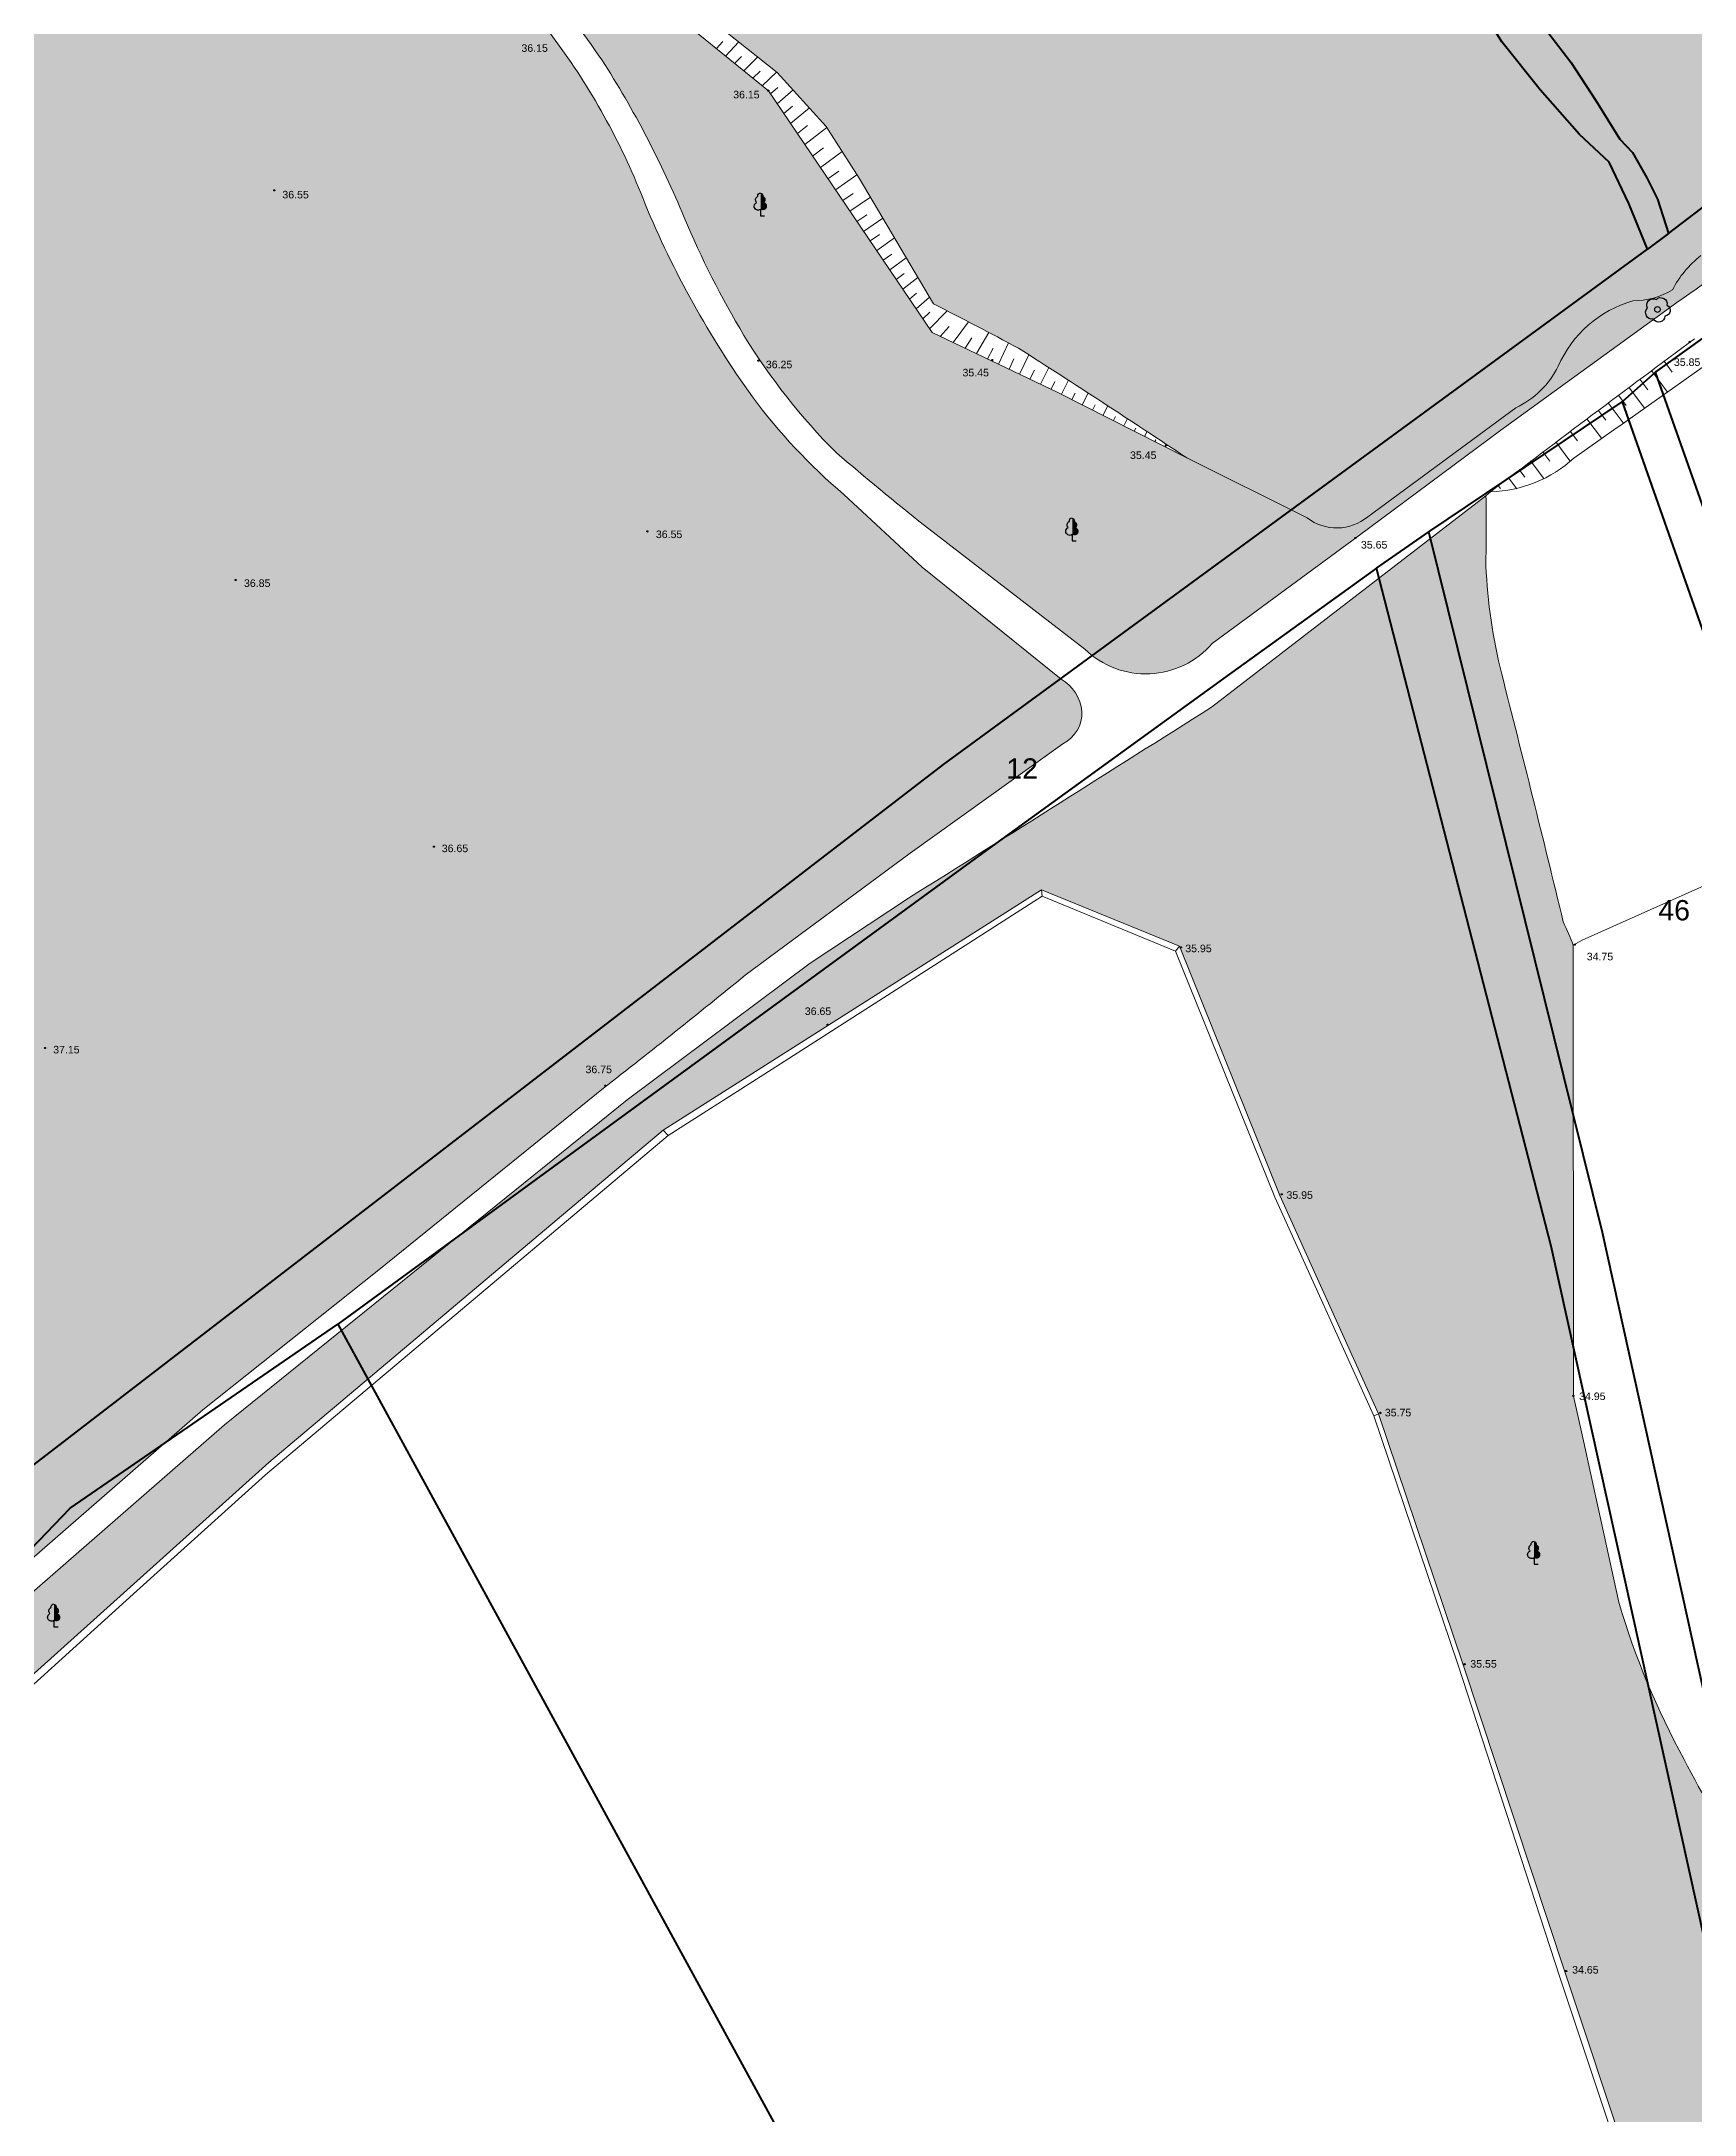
# Model space of a CAD drawing. Header units: metres. Extents: x 363857 to 365179, y 5807840 to 5809004.
# Drawn here: x 364260.4 to 364402.5, y 5808582.4 to 5808760.6 of the extents above; entities that cross this region are included whole.
import ezdxf

# ---------------------------------------------------------------- set-up
doc = ezdxf.new("R2010")
doc.units = ezdxf.units.M
doc.header["$LTSCALE"] = 0.5
doc.layers.get('0').update_dxf_attribs({"color": 1, "linetype": 'CONTINUOUS'})
for name, color, linetype in [('Flurstücksgrenze', 5, 'CONTINUOUS'), ('Stk.Bäume', 1, 'CONTINUOUS'), ('Stk.Böschungen', 1, 'CONTINUOUS'), ('Stk.Einfriedungen', 1, 'CONTINUOUS'), ('Stk.Geländehöhen', 1, 'CONTINUOUS'), ('Stk.Gewässer', 1, 'CONTINUOUS'), ('Stk.Topografie allgemein', 1, 'CONTINUOUS'), ('Stk.Waldflächen', 1, 'CONTINUOUS')]:
    doc.layers.add(name, color=color, linetype=linetype)
doc.styles.add('TA  11.0401.0000', font='Arial.ttf')

# ---------------------------------------------------------------- blocks, each defined once
blk = doc.blocks.new('Geländehöhe')
at = {"color": 0, "lineweight": -2}
for points in [[(0.0087, -0.005, -0.5773503), (-0.0087, -0.005, -0.5773503), (0, 0.01, -0.5773503)], [(0.0043, -0.0025, -0.5773503), (-0.0043, -0.0025, -0.5773503), (0, 0.005, -0.5773503)]]:
    blk.add_lwpolyline(points, format="xyb", close=True, dxfattribs=at)
blk = doc.blocks.new('S11..150')
at = {"lineweight": -2}
blk.add_hatch(color=0, dxfattribs=at).paths.add_polyline_path([(0, 0.055), (0, 0.2), (0.0074, 0.199), (0.0142, 0.196), (0.0197, 0.191), (0.0236, 0.1846), (0.0254, 0.1774), (0.025, 0.17), (0.0326, 0.1648), (0.0386, 0.1578), (0.0426, 0.1495), (0.0442, 0.1404), (0.0435, 0.1312), (0.0403, 0.1225), (0.035, 0.115), (0.0434, 0.1099), (0.0501, 0.1026), (0.0545, 0.0938), (0.0562, 0.0841), (0.0552, 0.0743), (0.0515, 0.0652), (0.0454, 0.0575), (0.0373, 0.0517), (0.028, 0.0485), (0.0182, 0.048), (0.0086, 0.0502)], flags=0)
at = {"color": 0, "lineweight": -2}
blk.add_lwpolyline([(0, 0.055, -1.1324178), (-0.035, 0.115, -0.4985403), (-0.025, 0.17, -0.4807787), (0, 0.2)], format="xyb", dxfattribs=at)
blk.add_lwpolyline([(0, 0.055), (0, 0), (0.035, 0)], dxfattribs=at)
blk = doc.blocks.new('S11..60')
at = {"color": 0, "lineweight": -2}
for points in [[(0.165, 0.075, -0.7675055), (0.13, -0.115, -0.7475991), (-0.075, -0.165, -0.7388858), (-0.175, 0.02, -0.7315501), (-0.02, 0.175, -0.7388858)], [(0.0433, -0.025, -0.5773503), (-0.0433, -0.025, -0.5773503), (0, 0.05, -0.5773503)]]:
    blk.add_lwpolyline(points, format="xyb", close=True, dxfattribs=at)

msp = doc.modelspace()

# ---------------------------------------------------------------- hatches: boundary and pattern name
at = {"layer": 'Stk.Gewässer', "lineweight": 18, "true_color": 0xe3ffff}
h = msp.add_hatch(color=7, dxfattribs=at)
h.paths.add_polyline_path([(364285.2204, 5808807.1592), (364282.7797, 5808809.6782), (364280.6295, 5808812.6312), (364278.525, 5808815.5898), (364278.1041, 5808817.7687), (364278.7962, 5808821.3625), (364278.5555, 5808824.5314), (364280.0852, 5808825.9267), (364283.5331, 5808826.3764, -0.15153274), (364288.1438, 5808823.8113, -0.07646305), (364293.8831, 5808816.0455, -0.03413764), (364296.7746, 5808809.998, -0.03917682), (364298.0952, 5808805.629, 0.24377512), (364301.4177, 5808798.3249, -0.02159146), (364308.608, 5808790.0578, -0.01245987), (364312.914, 5808784.3573, 0.09426798), (364317.5995, 5808781.1758, 0.32332605), (364322.1145, 5808783.4329, 0.09125722), (364323.1181, 5808786.9627, 0.11687328), (364322.2822, 5808789.9176, 0.01229059), (364319.2258, 5808796.9722, 0.05318094), (364315.2466, 5808804.5578, 0.0678361), (364312.1158, 5808808.2726, 0.13516864), (364307.8333, 5808810.238, -0.06719037), (364304.9478, 5808810.9207, -0.11718979), (364301.7459, 5808813.1128, -0.04852861), (364299.6709, 5808817.2275, -0.08362754), (364298.5393, 5808824.4391, -0.00293574), (364299.6444, 5808828.3647, -0.04359182), (364301.0615, 5808831.9941, -0.08466784), (364304.8247, 5808838.0252, 0.0648565), (364307.565, 5808843.0246, 0.0741791), (364308.6774, 5808847.8502, 0.0688747), (364307.8385, 5808851.759, 0.04564048), (364304.9369, 5808858.6627, 0.16561582), (364299.5951, 5808863.6823, -0.00524237), (364296.8995, 5808863.809, 0.15788395), (364294.854, 5808863.6816, -0.00073615), (364289.5258, 5808862.6005, -0.21861148), (364288.0987, 5808862.6003, -0.32375725), (364288.321, 5808863.4198, 0.09061511), (364289.3998, 5808865.063, 0.42237158), (364288.7821, 5808867.0011), (364282.0834, 5808871.0281), (364267.6738, 5808879.8451, -0.02600306), (364261.8544, 5808883.5831, -0.06856073), (364254.4316, 5808890.6866, -0.08269872), (364250.2588, 5808897.7252, 0.05894219), (364248.024, 5808902.1463, 0.03180646), (364242.7628, 5808909.2423, 0.02869263), (364236.1171, 5808915.4165, 0.01567075), (364229.1719, 5808920.7544, 0.01762404), (364225.5011, 5808923.2733, -0.03055955), (364222.2308, 5808925.2636), (364212.6751, 5808931.7372), (364209.2301, 5808934.0998), (364220.7135, 5808951.4434, 0.02329234), (364223.593, 5808948.4725, 0.02102931), (364227.8248, 5808943.1759, 0.14575743), (364229.9804, 5808941.3758, 0.01368457), (364234.9867, 5808939.3062, -0.0126583), (364239.8418, 5808937.3079, 0.08914624), (364245.593, 5808934.0126, 0.17821034), (364254.7498, 5808934.7169, 0.0779471), (364258.5677, 5808939.0098, 0.08225899), (364261.6904, 5808945.0965, -0.13368071), (364262.3725, 5808946.4153), (364263.0759, 5808945.2184), (364264.0317, 5808944.151), (364265.9539, 5808942.9565), (364268.1575, 5808941.7249), (364270.2499, 5808940.6559), (364272.2722, 5808939.4536), (364274.2013, 5808938.2476), (364276.1406, 5808936.9519), (364277.9247, 5808936.0313), (364279.8294, 5808934.901), (364281.8671, 5808933.8522), (364284.0798, 5808932.7299), (364285.4724, 5808931.8355), (364286.7113, 5808931.0683), (364292.505, 5808927.5897, -0.11929615), (364298.0406, 5808917.7738, 0.00065588), (364305.2793, 5808905.7055, -0.05374785), (364306.6768, 5808901.8905, -0.03971906), (364306.9883, 5808897.7491, 0.03469002), (364307.1756, 5808895.3631, 0.14386616), (364311.6711, 5808889.3391, -0.09547052), (364315.0995, 5808886.1708, -0.07288485), (364318.9281, 5808879.1427, 0.05156755), (364320.687, 5808875.0918, 0.0632802), (364323.5392, 5808870.8144, 0.00777932), (364329.6579, 5808863.3844, -0.01704658), (364331.829, 5808860.4706, -0.0304109), (364332.9924, 5808858.2332, -0.02952596), (364334.8867, 5808853.6304, 0.0183737), (364337.0271, 5808848.5993, 0.02874074), (364341.2649, 5808842.6636, -0.00874486), (364352.6082, 5808828.2346, 0.01341761), (364363.258, 5808816.5967, 0.0797758), (364370.8757, 5808810.737, -0.04781277), (364389.9489, 5808798.0842), (364393.5432, 5808794.863, -0.0060347), (364395.1681, 5808793.054), (364413.5303, 5808761.3169, -0.24891136), (364412.0271, 5808749.4809, 0.00535982), (364410.9629, 5808748.7448, 0.00221955), (364402.9992, 5808742.1885, 0.10770105), (364400.5729, 5808739.2482, -0.14144292), (364397.1663, 5808738.3133, 0.22153822), (364390.7496, 5808732.679, -0.17340094), (364387.1009, 5808729.1185), (364374.3939, 5808719.7485, -0.34939217), (364369.1645, 5808719.644), (364358.831, 5808724.8009, 0.00509223), (364344.3674, 5808734.2296, 0.00496407), (364337.0466, 5808738.0464), (364330.6681, 5808748.8391), (364327.8403, 5808753.3004), (364323.6303, 5808757.9436), (364307.0594, 5808771.1058), (364303.0137, 5808774.5525), (364302.2704, 5808775.8711), (364298.3648, 5808781.3526), (364296.5108, 5808784.4197), (364287.2286, 5808799.9728)], flags=0)
h.paths.add_polyline_path([(364252.512, 5808918.7602, 0.46130193), (364257.508, 5808924.5076, 0.41367233), (364251.9601, 5808928.9412, 0.38887313), (364247.4783, 5808923.7909, 0.39075751)], flags=0)
at = {"layer": 'Stk.Waldflächen', "lineweight": 18, "true_color": 0xb3ff7f}
for points in [[(364263.7913, 5808812.0331), (364270.0724, 5808801.8877), (364275.0297, 5808796.3624), (364279.747, 5808790.4679), (364289.8442, 5808778.4751), (364296.5865, 5808769.6542, -0.04774362), (364304.7839, 5808760.4035, -0.06523491), (364312.2513, 5808746.6893), (364129.8589, 5808688.8814), (364127.5937, 5808708.6133), (364126.5493, 5808716.6034, -0.03123974), (364123.7628, 5808737.7295, -0.0429981), (364123.914, 5808751.9684, 0.06059911), (364126.0283, 5808765.8388, 0.03029194), (364125.7823, 5808774.4032), (364124.1991, 5808794.7844), (364123.0419, 5808809.2638, 0.01268221), (364121.8537, 5808819.7342, -0.27492382), (364122.3114, 5808822.0288, -0.06695627), (364125.5139, 5808824.3673), (364138.5743, 5808831.099, -0.09830121), (364144.7525, 5808832.4706, -0.00202871), (364154.3326, 5808832.7805, 0.13751142), (364164.979, 5808836.0199, 0.06356077), (364175.8558, 5808844.4303, -0.05333657), (364180.462, 5808848.596, -0.07821424), (364190.7005, 5808852.2601, -0.00779211), (364203.4855, 5808854.84, 0.03942111), (364218.2875, 5808858.7314, 0.08458969), (364232.0694, 5808866.4487), (364243.9199, 5808851.0457), (364247.151, 5808846.286), (364250.2104, 5808841.725), (364253.3287, 5808836.6999), (364256.2311, 5808830.5159), (364260.0729, 5808821.7549)], [(364413.5303, 5808761.3169), (364395.1681, 5808793.054, 0.0060347), (364393.5432, 5808794.863), (364389.9489, 5808798.0842, 0.04781277), (364370.8757, 5808810.737, -0.0797758), (364363.258, 5808816.5967, -0.01341761), (364352.6082, 5808828.2346, 0.00874486), (364341.2649, 5808842.6636), (364376.5564, 5808821.0192), (364391.1196, 5808803.5572), (364395.4856, 5808797.9035), (364397.7828, 5808794.6769), (364403.7983, 5808785.1045), (364418.2152, 5808761.5568, -0.42050695), (364417.8817, 5808750.2473, -0.00271826), (364400.4052, 5808737.7593), (364385.8171, 5808727.1786), (364373.5559, 5808718.0619), (364361.0126, 5808708.8583, -0.43326711), (364350.0662, 5808708.3614), (364336.2714, 5808718.9828), (364336.9358, 5808735.5849), (364347.748, 5808730.4257), (364358.831, 5808724.8009), (364369.1645, 5808719.644, 0.34939217), (364374.3939, 5808719.7485), (364387.1009, 5808729.1185, 0.17340094), (364390.7496, 5808732.679, -0.22153822), (364397.1663, 5808738.3133, 0.14144292), (364400.5729, 5808739.2482, -0.10770105), (364402.9992, 5808742.1885, -0.00221955), (364410.9629, 5808748.7448, -0.00535982), (364412.0271, 5808749.4809, 0.24891136)], [(364266.0464, 5808811.9773), (364274.3782, 5808814.8723, 0.07741292), (364275.1318, 5808813.4767, -0.00820484), (364279.4034, 5808807.2536), (364283.4883, 5808802.5175), (364284.3872, 5808801.1918), (364301.6807, 5808773.5685), (364322.8658, 5808756.3585), (364336.9358, 5808735.5849), (364336.2714, 5808718.9828, -0.00651548), (364328.7079, 5808725.2386, -0.05843673), (364320.7623, 5808735.3312, -0.03479259), (364315.6304, 5808745.4605, 0.04526209), (364308.5449, 5808759.0231, 0.04940822), (364297.5501, 5808772.1352), (364291.5864, 5808779.5705), (364277.5327, 5808796.9361)], [(364348.1611, 5808700.2357), (364335.0519, 5808690.816), (364320.8733, 5808680.3337, -0.00608712), (364308.6886, 5808670.6154), (364289.38, 5808654.9999), (364274.2645, 5808642.9697), (364250.9117, 5808622.6505), (364227.0722, 5808600.7654), (364145.5455, 5808569.6793), (364145.4096, 5808588.3447), (364145.2539, 5808606.4591, 0.17216241), (364141.9519, 5808615.6645, -0.10932038), (364134.3262, 5808636.4254, -0.00412084), (364132.5909, 5808660.3785), (364132.1662, 5808666.1627), (364129.8589, 5808688.8814), (364312.2513, 5808746.6893, 0.05764343), (364321.4976, 5808730.046, 0.05686644), (364329.3387, 5808721.6663), (364336.0761, 5808715.4211), (364348.0254, 5808705.7844, -0.23530161), (364349.816, 5808703.0002, -0.2998689)], [(364384.5367, 5808715.5302, 0.05090793), (364385.8961, 5808706.2159, -0.00274538), (364391.1891, 5808684.9228, -0.02197468), (364392.0391, 5808682.9047), (364392.0531, 5808644.1383), (364392.8798, 5808640.574), (364395.9563, 5808626.4276, 0.05249211), (364401.5723, 5808612.8972, 0.03446829), (364412.3801, 5808595.3857, 0.01091311), (364432.2137, 5808567.776), (364408.5503, 5808543.5639), (364400.9708, 5808565.6387), (364391.368, 5808594.4929), (364382.557, 5808621.1423), (364375.3164, 5808642.6368), (364366.8255, 5808661.399), (364358.1918, 5808682.8252), (364346.3434, 5808687.6825), (364360.953, 5808703.3865), (364384.5421, 5808721.5456, -0.00390927)], [(364360.953, 5808703.3865), (364346.3434, 5808687.6825), (364313.8177, 5808666.9967), (364279.9168, 5808638.4552), (364255.9151, 5808616.8551), (364232.5167, 5808594.4549), (364228.1231, 5808598.485), (364245.3675, 5808614.4707), (364254.9708, 5808623.2526), (364276.133, 5808641.6667), (364310.7395, 5808669.6187), (364326.4542, 5808681.3617), (364334.9029, 5808686.9497, 0.00142491)]]:
    msp.add_hatch(color=71, dxfattribs=at).paths.add_polyline_path(points, flags=0)

# ---------------------------------------------------------------- linework, layer by layer
at = {"layer": 'Flurstücksgrenze', "color": 7, "linetype": 'Continuous', "lineweight": 40}
for p, q in [((364400.223, 5808744.087), (364420.192, 5808759.383)), ((364337.923, 5808698.44), (364398.433, 5808742.751)), ((364399.11, 5808732.158), (364396.254, 5808729.635)), ((364375.122, 5808715.332), (364379.618, 5808718.448)), ((364375.122, 5808715.332), (364361.972, 5808705.847)), ((364390.156, 5808657.041), (364375.122, 5808715.332)), ((364361.972, 5808705.847), (364340.964, 5808690.582)), ((364259.385, 5808637.99), (364337.923, 5808698.44)), ((364340.964, 5808690.582), (364285.874, 5808650.329)), ((364403.344, 5808597.322), (364390.156, 5808657.041))]:
    msp.add_line(p, q, dxfattribs=at)
msp.add_lwpolyline([(364387.877, 5808763.971), (364391.823, 5808758.831), (364393.983, 5808755.527), (364396.039, 5808752.213), (364397.135, 5808751.051), (364398.366, 5808748.887), (364399.288, 5808747.037), (364400.223, 5808744.087), (364398.433, 5808742.751), (364396.824, 5808746.681), (364395.142, 5808750.212), (364392.569, 5808752.599), (364389.207, 5808756.433), (364385.917, 5808760.559), (364383.217, 5808764.947)], dxfattribs=at)
for points in [[(364399.11, 5808732.158), (364421.527, 5808748.209), (364444.832, 5808681.971), (364461.714, 5808624.803), (364440.64, 5808614.737), (364399.11, 5808732.158)], [(364379.618, 5808718.448), (364396.254, 5808729.635), (364437.22, 5808613.154), (364407.828, 5808598.087), (364394.543, 5808658.216), (364379.618, 5808718.448)], [(364113.703, 5808508.453), (364171.174, 5808550.331), (364235.273, 5808605.776), (364262.852, 5808634.505), (364285.874, 5808650.329), (364324.501, 5808579.55), (364329.06, 5808530.845), (364328.138, 5808489.633), (364332.095, 5808467.575), (364207.685, 5808430.422), (364218.4, 5808386.746), (364301.1, 5808403.655), (364305.858, 5808384.495), (364223.398, 5808368.173), (364235.339, 5808310.528), (364145.635, 5808309.202), (364113.703, 5808508.453)]]:
    msp.add_lwpolyline(points, close=True, dxfattribs=at)
at = {"layer": 'Stk.Böschungen', "color": 7, "linetype": 'Continuous', "lineweight": 18}
for p, q in [((364301.6807, 5808773.5685), (364322.8658, 5808756.3585)), ((364322.8658, 5808756.3585), (364336.9358, 5808735.5849)), ((364336.9358, 5808735.5849), (364347.748, 5808730.4257)), ((364347.748, 5808730.4257), (364358.831, 5808724.8009))]:
    msp.add_line(p, q, dxfattribs=at)
at = {"layer": 'Stk.Böschungen', "color": 7, "linetype": 'Continuous', "lineweight": 9}
for p, q in [((364318.3996, 5808759.9866), (364318.9618, 5808760.5959)), ((364319.1858, 5808759.3479), (364320.3291, 5808760.5658)), ((364319.9616, 5808758.7177), (364320.5519, 5808759.3188)), ((364320.753, 5808758.0748), (364321.9514, 5808759.2772)), ((364321.534, 5808757.4404), (364322.1492, 5808758.0358)), ((364322.3356, 5808756.7891), (364323.5858, 5808757.979)), ((364323.0496, 5808756.0871), (364323.6699, 5808756.6515)), ((364323.6163, 5808755.2503), (364324.9881, 5808756.4462)), ((364324.1934, 5808754.3983), (364324.9415, 5808755.0354)), ((364324.7637, 5808753.5564), (364326.388, 5808754.9022)), ((364325.3545, 5808752.684), (364326.2392, 5808753.3873)), ((364325.99, 5808751.7458), (364327.8955, 5808753.2133)), ((364326.6667, 5808750.7467), (364327.6154, 5808751.4525)), ((364327.3331, 5808749.7628), (364329.2145, 5808751.1324)), ((364327.984, 5808748.8017), (364328.9175, 5808749.4649)), ((364328.6281, 5808747.8507), (364330.4769, 5808749.1409)), ((364329.2601, 5808746.9175), (364330.165, 5808747.5384)), ((364329.875, 5808746.0097), (364331.6352, 5808747.2029)), ((364330.471, 5808745.1298), (364331.3225, 5808745.7105)), ((364331.0498, 5808744.2752), (364332.6941, 5808745.4111)), ((364331.608, 5808743.4511), (364332.4029, 5808744.0049)), ((364332.173, 5808742.6168), (364333.7008, 5808743.7076)), ((364332.733, 5808741.7901), (364333.4688, 5808742.3227)), ((364333.2929, 5808740.9634), (364334.7045, 5808742.0094)), ((364333.8597, 5808740.1266), (364334.532, 5808740.6451)), ((364334.423, 5808739.2948), (364335.7042, 5808740.3178)), ((364334.9898, 5808738.458), (364335.5961, 5808738.9663)), ((364335.5634, 5808737.611), (364336.7039, 5808738.6261)), ((364336.1371, 5808736.7641), (364336.7343, 5808737.3326)), ((364336.7245, 5808735.8968), (364338.223, 5808737.4449)), ((364337.6445, 5808735.2467), (364338.3922, 5808736.11)), ((364338.7373, 5808734.7253), (364340.077, 5808736.4887)), ((364340.7554, 5808733.7623), (364341.8091, 5808735.584)), ((364339.7668, 5808734.234), (364340.3619, 5808735.1323)), ((364341.707, 5808733.3082), (364342.1774, 5808734.2251)), ((364342.6362, 5808732.8649), (364343.5078, 5808734.6868)), ((364344.451, 5808731.9989), (364345.2548, 5808733.6624)), ((364343.5495, 5808732.4291), (364343.9761, 5808733.318)), ((364345.3498, 5808731.57), (364345.7283, 5808732.3433)), ((364346.2526, 5808731.1393), (364346.9588, 5808732.5694)), ((364398.7678, 5808732.3094), (364400.1317, 5808730.4668)), ((364399.8518, 5808733.1133), (364400.5441, 5808732.1777)), ((364347.1606, 5808730.706), (364347.4849, 5808731.3641)), ((364348.0551, 5808730.2699), (364348.6556, 5808731.4764)), ((364348.948, 5808729.8167), (364349.2262, 5808730.3723)), ((364349.8382, 5808729.3649), (364350.3506, 5808730.3796)), ((364395.9296, 5808730.1995), (364396.5859, 5808729.3187)), ((364396.8348, 5808730.8733), (364398.1641, 5808729.0855)), ((364397.7752, 5808731.5724), (364398.4475, 5808730.6645)), ((364350.7298, 5808728.9124), (364350.9612, 5808729.3724)), ((364351.6227, 5808728.4592), (364352.0403, 5808729.2798)), ((364352.517, 5808728.0054), (364352.7002, 5808728.3669)), ((364394.1914, 5808728.9031), (364394.8295, 5808728.047)), ((364395.0505, 5808729.5443), (364396.3438, 5808727.8067)), ((364353.4085, 5808727.5529), (364353.7269, 5808728.1753)), ((364354.3014, 5808727.0997), (364354.4348, 5808727.361)), ((364355.1916, 5808726.6479), (364355.4088, 5808727.0683)), ((364391.7813, 5808727.099), (364392.395, 5808726.2806)), ((364393.2152, 5808728.1733), (364394.4705, 5808726.49)), ((364356.0778, 5808726.1981), (364356.1601, 5808726.3579)), ((364356.968, 5808725.7463), (364357.083, 5808725.9615)), ((364357.8609, 5808725.2932), (364357.8912, 5808725.3494)), ((364389.4171, 5808725.3225), (364390.0235, 5808724.5147)), ((364390.5445, 5808726.1704), (364391.7562, 5808724.5552)), ((364386.47, 5808723.1005), (364387.1847, 5808722.1518)), ((364387.3993, 5808723.802), (364387.8853, 5808723.1557)), ((364388.3783, 5808724.5402), (364389.5129, 5808723.0289)), ((364385.5853, 5808722.4319), (364385.7784, 5808722.1755))]:
    msp.add_line(p, q, dxfattribs=at)
at = {"layer": 'Stk.Böschungen', "color": 7, "linetype": 'Continuous', "lineweight": 18}
for centre, radius, start, end in [((369844.3156, 5800996.9369), 9457.6113, 125.12229565, 125.20402765), ((364384.654, 5808732.887), 10.9981, 271.491948, 312.609216)]:
    msp.add_arc(centre, radius, start, end, dxfattribs=at)
at = {"layer": 'Stk.Einfriedungen', "color": 7, "linetype": 'Continuous', "lineweight": 18}
for p, q in [((364313.8177, 5808666.9967), (364346.3434, 5808687.6825)), ((364346.3434, 5808687.6825), (364358.1918, 5808682.8252)), ((364346.4029, 5808687.1126), (364346.3434, 5808687.6825)), ((364323.4983, 5808672.4508), (364346.4029, 5808687.1126)), ((364346.4029, 5808687.1126), (364357.845, 5808682.3951)), ((364357.845, 5808682.3951), (364358.1918, 5808682.8252)), ((364357.845, 5808682.3951), (364366.3873, 5808661.2514)), ((364358.1918, 5808682.8252), (364366.8255, 5808661.399)), ((364314.2476, 5808666.5519), (364323.4983, 5808672.4508)), ((364279.6352, 5808637.3844), (364314.2476, 5808666.5519)), ((364313.8177, 5808666.9967), (364279.9168, 5808638.4552)), ((364314.2476, 5808666.5519), (364313.8177, 5808666.9967)), ((364366.3873, 5808661.2514), (364374.8992, 5808642.4619)), ((364366.8255, 5808661.399), (364375.3164, 5808642.6368)), ((364375.3164, 5808642.6368), (364374.8992, 5808642.4619)), ((364374.8992, 5808642.4619), (364382.1215, 5808621.1001)), ((364375.3164, 5808642.6368), (364382.557, 5808621.1423)), ((364279.9168, 5808638.4552), (364255.9151, 5808616.8551)), ((364268.5865, 5808627.4033), (364279.6352, 5808637.3844)), ((364256.2244, 5808616.2261), (364268.5865, 5808627.4033)), ((364382.1215, 5808621.1001), (364390.9031, 5808594.2076)), ((364382.557, 5808621.1423), (364391.368, 5808594.4929)), ((364390.9031, 5808594.2076), (364400.4528, 5808565.4878)), ((364391.368, 5808594.4929), (364400.9708, 5808565.6387))]:
    msp.add_line(p, q, dxfattribs=at)
at = {"layer": 'Stk.Topografie allgemein', "color": 7, "linetype": 'Continuous', "lineweight": 9}
for p, q in [((364307.0594, 5808771.1058), (364323.6303, 5808757.9436)), ((364323.6303, 5808757.9436), (364327.8403, 5808753.3004)), ((364327.8403, 5808753.3004), (364330.6681, 5808748.8391)), ((364330.6681, 5808748.8391), (364337.0466, 5808738.0464)), ((364385.8171, 5808727.1786), (364400.4052, 5808737.7593)), ((364374.3939, 5808719.7485), (364387.1009, 5808729.1185)), ((364373.5559, 5808718.0619), (364385.8171, 5808727.1786)), ((364358.831, 5808724.8009), (364369.1645, 5808719.644)), ((364329.3387, 5808721.6663), (364336.0761, 5808715.4211)), ((364360.953, 5808703.3865), (364384.5421, 5808721.5456)), ((364384.5421, 5808721.5456), (364384.9403, 5808721.8926)), ((364336.2714, 5808718.9828), (364350.0662, 5808708.3614)), ((364361.0126, 5808708.8583), (364373.5559, 5808718.0619)), ((364348.0254, 5808705.7844), (364336.0761, 5808715.4211)), ((364392.7987, 5808683.349), (364438.217, 5808703.6618)), ((364335.0519, 5808690.816), (364348.1611, 5808700.2357)), ((364335.0519, 5808690.816), (364320.8733, 5808680.3337)), ((364334.9029, 5808686.9497), (364326.4542, 5808681.3617)), ((364392.0391, 5808682.9047), (364392.7987, 5808683.349)), ((364392.0391, 5808682.9047), (364392.0531, 5808644.1383)), ((364326.4542, 5808681.3617), (364310.7395, 5808669.6187)), ((364310.7395, 5808669.6187), (364276.133, 5808641.6667)), ((364308.6886, 5808670.6154), (364289.38, 5808654.9999)), ((364289.38, 5808654.9999), (364274.2645, 5808642.9697)), ((364274.2645, 5808642.9697), (364250.9117, 5808622.6505)), ((364392.0531, 5808644.1383), (364392.8798, 5808640.574)), ((364276.133, 5808641.6667), (364254.9708, 5808623.2526)), ((364392.8798, 5808640.574), (364395.9563, 5808626.4276))]:
    msp.add_line(p, q, dxfattribs=at)
for centre, radius, start, end in [((364236.8637, 5808710.0825), 86.795, 34.323449, 45.637778), ((364252.3562, 5808722.2026), 64.8689, 36.078519, 47.012248), ((364256.1843, 5808725.0508), 60.0977, 21.103555, 36.033142), ((364237.3296, 5808713.186), 84.6915, 22.400771, 32.767003), ((363260.6225, 5810351.3165), 1975.518, 305.2365773, 305.8595543), ((364388.8167, 5808778.3357), 82.8478, 202.456513, 215.652811), ((364390.8917, 5808777.2262), 81.6904, 202.88323, 210.853889), ((364408.532, 5808735.1517), 8.9515, 128.176732, 152.765214), ((364397.2502, 5808744.6814), 6.3687, 269.244959, 301.447672), ((364148.4905, 5808367.4578), 415.7996, 61.895259, 63.032931), ((364400.0041, 5808728.6105), 10.1093, 106.302423, 156.268248), ((364367.7651, 5808764.1611), 55.1401, 211.523545, 224.901044), ((363888.7148, 5808019.4519), 847.6594, 56.3164847, 57.4835277), ((365447.0177, 5807323.9848), 1755.6066, 126.511194, 127.226195), ((364383.9463, 5808736.0011), 7.5711, 294.624401, 333.973699), ((364362.1384, 5808760.2162), 50.6154, 216.588831, 229.607638), ((364572.5155, 5809012.311), 376.6334, 229.65911, 231.152327), ((363999.8571, 5808718.8832), 384.6942, 359.500599, 0.396533), ((364371.7136, 5808722.9813), 4.1994, 232.626781, 309.66284), ((364430.8388, 5808717.5315), 46.3453, 182.474968, 194.132142), ((364355.3065, 5808713.7404), 7.5096, 225.748115, 319.450109), ((364346.1264, 5808702.5952), 3.7118, 6.264425, 59.228131), ((362449.561, 5808213.5808), 1998.0197, 13.6449497, 14.2741417), ((361464.1088, 5813265.6306), 5404.237, 302.0873634, 302.4139294), ((364346.891, 5808702.8736), 2.9277, 295.709445, 2.478855), ((364368.6658, 5808674.2482), 24.9248, 20.322546, 25.357962), ((363915.662, 5809175.8856), 640.1311, 307.8777157, 309.2727637), ((364463.0269, 5808646.3356), 69.9628, 196.532006, 208.55128), ((364533.837, 5808682.4378), 149.4317, 207.733967, 215.630391)]:
    msp.add_arc(centre, radius, start, end, dxfattribs=at)

# ---------------------------------------------------------------- block references
at = {"layer": 'Stk.Bäume', "color": 7, "xscale": 4.95, "yscale": 4.95}
msp.add_blockref('S11..60', (364399.2834, 5808737.5616), dxfattribs=at)
at = {"layer": 'Stk.Geländehöhen', "color": 7, "xscale": 5, "yscale": 5}
for p in [(364322.8557, 5808756.3839, 36.146), (364280.3924, 5808747.8012, 36.546), (364402.053, 5808734.7787, 35.846), (364322.0168, 5808733.161, 36.246), (364342.113, 5808733.2191, 35.446), (364357.0316, 5808725.8719, 35.446), (364312.4756, 5808718.4762, 36.546), (364373.3192, 5808717.9195, 35.646), (364277.0671, 5808714.3048, 36.846), (364294.1132, 5808691.3809, 36.646), (364358.3299, 5808682.7233, 35.946), (364392.1693, 5808682.9549, 34.746), (364327.9544, 5808676.0668, 36.646), (364260.7013, 5808674.0768, 37.146), (364308.8524, 5808670.8259, 36.746), (364366.9858, 5808661.4989, 35.946), (364375.4739, 5808642.7106, 35.746), (364392.0552, 5808644.1703, 34.946), (364382.7059, 5808621.1052, 35.546), (364391.434, 5808594.7237, 34.646)]:
    msp.add_blockref('Geländehöhe', p, dxfattribs=at)
at = {"layer": 'Stk.Waldflächen', "color": 7, "xscale": 9.85, "yscale": 9.85}
for p in [(364322.202, 5808745.6223), (364348.9819, 5808717.6712), (364388.6743, 5808629.7042), (364261.4654, 5808624.3157)]:
    msp.add_blockref('S11..150', p, dxfattribs=at)

# ---------------------------------------------------------------- texts
at = {"layer": 'Flurstücksgrenze', "color": 7, "lineweight": 35, "char_height": 1.75, "attachment_point": 7, "line_spacing_factor": 0.84, "style": 'TA  11.0401.0000'}
for s, insert in [('12', (364343.3175, 5808697.225)), ('46', (364399.3585, 5808685.02))]:
    msp.add_mtext(s, dxfattribs=dict(at, insert=insert))
at = {"layer": 'Stk.Geländehöhen', "color": 7, "lineweight": 18, "char_height": 0.65, "attachment_point": 7, "line_spacing_factor": 0.84, "style": 'TA  11.0401.0000'}
for s, insert in [('36.15', (364301.64, 5808759.7)), ('36.15', (364319.84, 5808755.7)), ('36.55', (364281.095, 5808747.1)), ('36.25', (364322.65, 5808732.5)), ('35.45', (364339.55, 5808731.8)), ('35.85', (364400.695, 5808732.7)), ('35.45', (364353.95, 5808724.7)), ('36.55', (364313.195, 5808717.9)), ('35.65', (364373.795, 5808717)), ('36.85', (364277.795, 5808713.7)), ('36.65', (364294.795, 5808690.9)), ('35.95', (364358.695, 5808682.3)), ('34.75', (364393.205, 5808681.6)), ('36.65', (364325.995, 5808676.9)), ('37.15', (364261.395, 5808673.6)), ('36.75', (364307.15, 5808671.9)), ('35.95', (364367.395, 5808661.1)), ('34.95', (364392.55, 5808643.8)), ('35.75', (364375.85, 5808642.4)), ('35.55', (364383.195, 5808620.8)), ('34.65', (364391.95, 5808594.5))]:
    msp.add_mtext(s, dxfattribs=dict(at, insert=insert))

doc.saveas('drawing.dxf')
